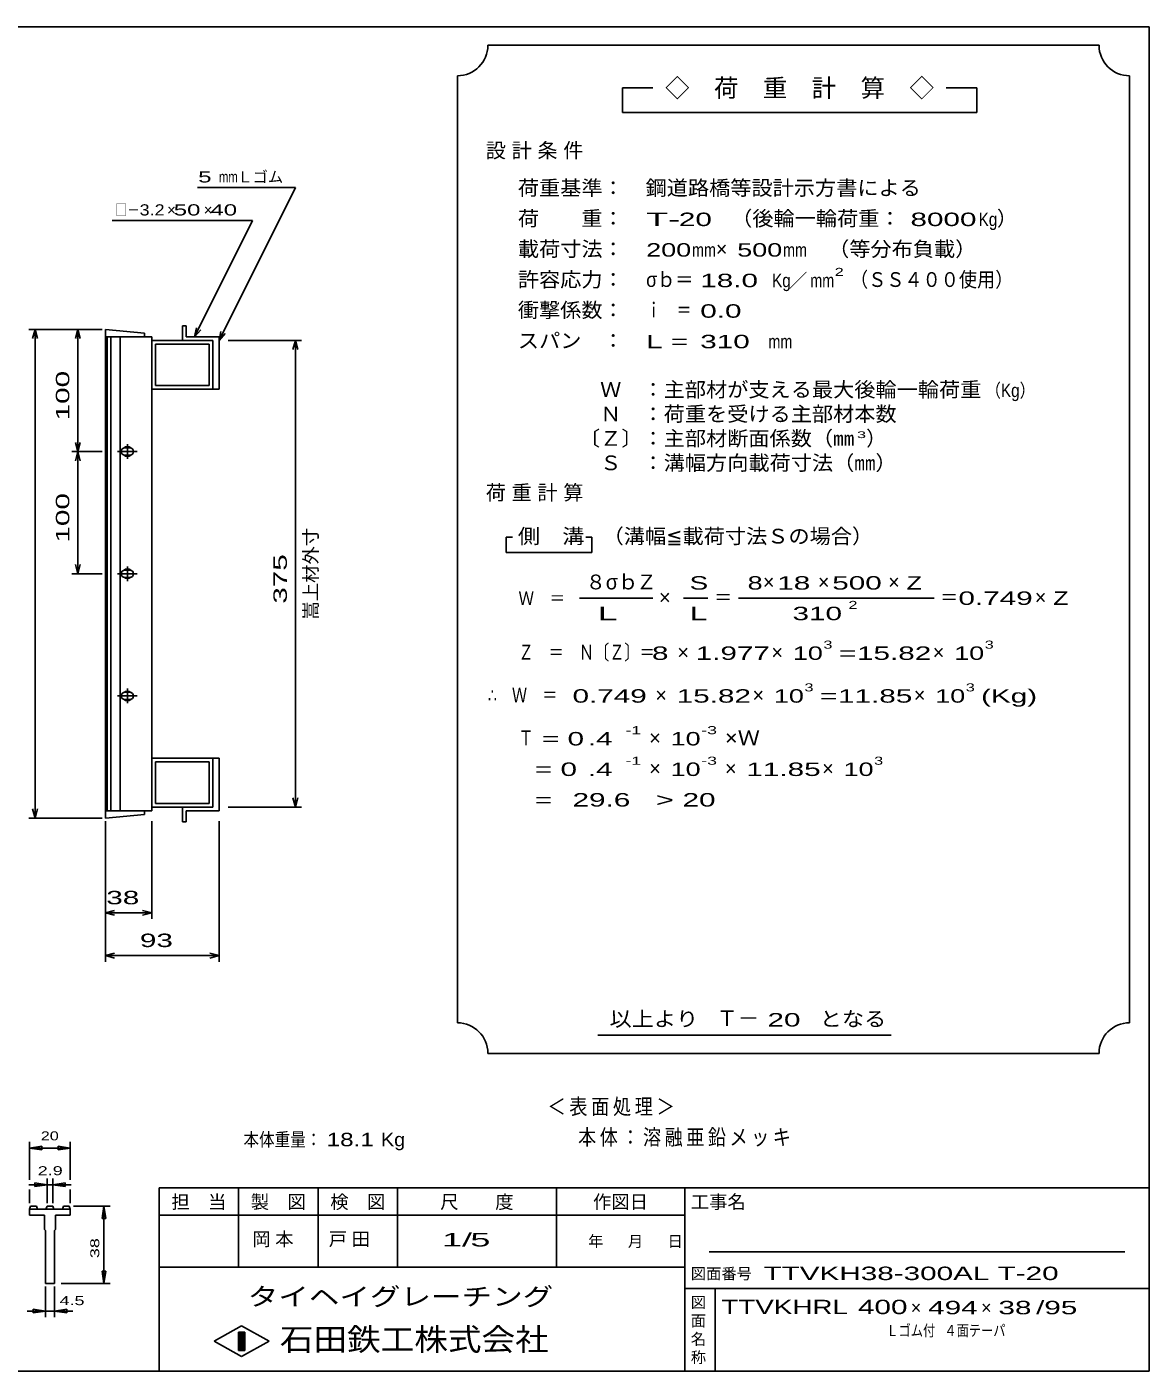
# Model space of a CAD drawing. Units: millimetres, scale not verified. Extents: x -910 to 866, y -641 to 527.
# Drawn here: x -53 to 866, y -573 to 527 of the extents above; entities that cross this region are included whole.
import ezdxf
from ezdxf.enums import TextEntityAlignment as Align

# ---------------------------------------------------------------- set-up
doc = ezdxf.new("R2010")
doc.units = ezdxf.units.MM
doc.header["$LTSCALE"] = 5
for name, color, linetype, lineweight in [('0_2', 150, 'Continuous', 25), ('16', 3, 'Continuous', 25), ('22', 2, 'Continuous', 25), ('32', 4, 'Continuous', 25)]:
    doc.layers.add(name, color=color, linetype=linetype, lineweight=lineweight)
doc.styles.add('ベクトル', font='')
doc.styles.get('ベクトル').set_extended_font_data('ベクトル')

msp = doc.modelspace()

# ---------------------------------------------------------------- linework, layer by layer
at = {"layer": '0_2'}
for p, q in [((-864.5, 526.75), (865.5, 526.75)), ((865.5, 526.75), (865.5, -573.25)), ((865.5, -423.25), (55.5, -423.25)), ((55.5, -423.25), (55.5, -573.25)), ((120.5, -423.25), (120.5, -488.25)), ((185.5, -488.25), (185.5, -423.25)), ((250.5, -423.25), (250.5, -488.25)), ((380.5, -488.25), (380.5, -423.25)), ((485.5, -423.25), (485.5, -573.25)), ((485.5, -445.75), (55.5, -445.75)), ((845.5, -475.75), (505.5, -475.75)), ((55.5, -488.25), (485.5, -488.25)), ((485.5, -505.75), (865.5, -505.75)), ((510.5, -573.25), (510.5, -505.75)), ((100.5, -548.75), (123, -536.25)), ((123, -536.25), (145.5, -548.75)), ((123, -561.25), (100.5, -548.75)), ((120.5, -541.25), (125.5, -541.25)), ((120.5, -556.25), (120.5, -541.25)), ((120.5, -541.25), (121.5, -541.25)), ((121.5, -541.25), (121.5, -556.25)), ((122.5, -556.25), (122.5, -541.25)), ((122.5, -541.25), (123.5, -541.25)), ((145.5, -548.75), (123, -561.25)), ((123.5, -541.25), (123.5, -556.25)), ((124.5, -556.25), (124.5, -541.25)), ((124.5, -541.25), (125.5, -541.25)), ((125.5, -541.25), (125.5, -556.25)), ((125.5, -541.25), (125.5, -556.25)), ((125.5, -556.25), (120.5, -556.25)), ((121.5, -556.25), (122.5, -556.25)), ((123.5, -556.25), (124.5, -556.25)), ((865.5, -573.25), (-864.5, -573.25))]:
    msp.add_line(p, q, dxfattribs=at)
at = {"layer": '16'}
for p, q in [((43.5, 276.25), (11.5, 279.25)), ((11.5, 279.25), (11.5, 273.25)), ((43.5, 273.25), (43.5, 276.25)), ((77.5, 282.25), (74.5, 282.25)), ((74.5, 282.25), (74.5, 270.25)), ((77.5, 273.25), (77.5, 282.25)), ((11.5, 273.25), (43.5, 273.25)), ((11.5, 273.25), (11.5, -114.75)), ((49.5, 273.25), (11.5, 273.25)), ((13, 273.25), (13, -114.75)), ((16, -114.75), (16, 273.25)), ((23.5, 273.25), (23.5, -114.75)), ((49.5, -114.75), (49.5, 273.25)), ((49.5, 270.25), (99.5, 270.25)), ((49.5, 230.25), (49.5, 270.25)), ((52.5, 267.25), (96.5, 267.25)), ((52.5, 233.25), (52.5, 267.25)), ((74.5, 270.25), (99.5, 270.25)), ((104.5, 273.25), (77.5, 273.25)), ((96.5, 267.25), (96.5, 233.25)), ((99.5, 270.25), (99.5, 230.25)), ((99.5, 270.25), (99.5, 230.25)), ((104.5, 230.25), (104.5, 273.25)), ((96.5, 233.25), (52.5, 233.25)), ((99.5, 230.25), (49.5, 230.25)), ((99.5, 230.25), (104.5, 230.25)), ((21.5, 179.25), (37.5, 179.25)), ((31.5, 182.25), (27.5, 182.25)), ((27.5, 176.25), (31.5, 176.25)), ((29.5, 185.25), (29.5, 173.25)), ((21.5, 79.25), (37.5, 79.25)), ((31.5, 82.25), (27.5, 82.25)), ((29.5, 85.25), (29.5, 73.25)), ((27.5, 76.25), (31.5, 76.25)), ((21.5, -20.75), (37.5, -20.75)), ((31.5, -17.75), (27.5, -17.75)), ((29.5, -14.75), (29.5, -26.75)), ((27.5, -23.75), (31.5, -23.75)), ((99.5, -71.75), (49.5, -71.75)), ((49.5, -71.75), (49.5, -111.75)), ((96.5, -74.75), (52.5, -74.75)), ((52.5, -74.75), (52.5, -108.75)), ((96.5, -108.75), (96.5, -74.75)), ((99.5, -111.75), (99.5, -71.75)), ((99.5, -71.75), (104.5, -71.75)), ((99.5, -111.75), (99.5, -71.75)), ((104.5, -71.75), (104.5, -114.75)), ((52.5, -108.75), (96.5, -108.75)), ((11.5, -114.75), (43.5, -114.75)), ((11.5, -120.75), (11.5, -114.75)), ((11.5, -114.75), (49.5, -114.75)), ((43.5, -117.75), (11.5, -120.75)), ((43.5, -114.75), (43.5, -117.75)), ((49.5, -111.75), (99.5, -111.75)), ((74.5, -123.75), (74.5, -111.75)), ((74.5, -111.75), (99.5, -111.75)), ((104.5, -114.75), (77.5, -114.75)), ((77.5, -114.75), (77.5, -123.75)), ((77.5, -123.75), (74.5, -123.75))]:
    msp.add_line(p, q, dxfattribs=at)
for centre, radius, start, end in [((27.5, 179.25), 3, 90, 270), ((29.5, 179.25), 4, 46.6, 133.4), ((29.5, 179.25), 4, 226.6, 313.4), ((31.5, 179.25), 3, 270, 90), ((27.5, 79.25), 3, 90, 270), ((29.5, 79.25), 4, 46.6, 133.4), ((31.5, 79.25), 3, 270, 90), ((29.5, 79.25), 4, 226.6, 313.4), ((27.5, -20.75), 3, 90, 270), ((29.5, -20.75), 4, 46.6, 133.4), ((31.5, -20.75), 3, 270, 90), ((29.5, -20.75), 4, 226.6, 313.4)]:
    msp.add_arc(centre, radius, start, end, dxfattribs=at)
at = {"layer": '22', "color": 4}
for p, q in [((824.5, 511.75), (324.5, 511.75)), ((299.5, 486.75), (299.5, -288.25)), ((849.5, -288.25), (849.5, 486.75)), ((459.5, 476.75), (434.5, 476.75)), ((434.5, 476.75), (434.5, 456.75)), ((724.5, 476.75), (699.5, 476.75)), ((724.5, 456.75), (724.5, 476.75)), ((434.5, 456.75), (724.5, 456.75)), ((167, 395.25), (87, 395.25)), ((104.5, 270.25), (167, 395.25)), ((132, 368.25), (17, 368.25)), ((84.5, 273.25), (132, 368.25)), ((9, 279.25), (-51, 279.25)), ((-46, 279.25), (-48, 271.75)), ((-44, 271.75), (-46, 279.25)), ((-46, 279.25), (-46, -120.75)), ((9, 279.25), (-16, 279.25)), ((-11, 279.25), (-13, 271.75)), ((-9, 271.75), (-11, 279.25)), ((-11, 279.25), (-11, 179.25)), ((84.5, 273.25), (86, 280.55)), ((84.5, 273.25), (89.5, 278.75)), ((104.5, 270.25), (106, 277.55)), ((104.5, 270.25), (109.5, 275.75)), ((112, 270.25), (172, 270.25)), ((167, 270.25), (165, 262.75)), ((169, 262.75), (167, 270.25)), ((167, 270.25), (167, -111.75)), ((-16, 179.25), (9, 179.25)), ((-11, 179.25), (-13, 186.75)), ((-11, 179.25), (-13, 171.75)), ((-9, 186.75), (-11, 179.25)), ((-9, 171.75), (-11, 179.25)), ((-11, 179.25), (-11, 79.25)), ((344.5, 109.25), (339.5, 109.25)), ((339.5, 109.25), (339.5, 96.75)), ((409.5, 109.25), (404.5, 109.25)), ((409.5, 96.75), (409.5, 109.25)), ((339.5, 96.75), (409.5, 96.75)), ((-16, 79.25), (9, 79.25)), ((-11, 79.25), (-13, 86.75)), ((-9, 86.75), (-11, 79.25)), ((399.5, 59.25), (459.5, 59.25)), ((484.5, 59.25), (504.5, 59.25)), ((529.5, 59.25), (689.5, 59.25)), ((167, -111.75), (165, -104.25)), ((169, -104.25), (167, -111.75)), ((-51, -120.75), (9, -120.75)), ((-46, -120.75), (-48, -113.25)), ((-44, -113.25), (-46, -120.75)), ((172, -111.75), (112, -111.75)), ((11.5, -123.25), (11.5, -203.25)), ((11.5, -123.25), (11.5, -238.25)), ((49.5, -203.25), (49.5, -123.25)), ((104.5, -238.25), (104.5, -123.25)), ((11.5, -198.25), (19, -196.25)), ((49.5, -198.25), (42, -196.25)), ((19, -200.25), (11.5, -198.25)), ((11.5, -198.25), (49.5, -198.25)), ((42, -200.25), (49.5, -198.25)), ((11.5, -233.25), (19, -231.25)), ((19, -235.25), (11.5, -233.25)), ((11.5, -233.25), (104.5, -233.25)), ((104.5, -233.25), (97, -231.25)), ((97, -235.25), (104.5, -233.25)), ((414.5, -298.25), (654.5, -298.25)), ((324.5, -313.25), (824.5, -313.25))]:
    msp.add_line(p, q, dxfattribs=at)
for centre, start, end in [((299.5, 511.75), 270, 0), ((849.5, 511.75), 180, 270), ((299.5, -313.25), 0, 90), ((849.5, -313.25), 90, 180)]:
    msp.add_arc(centre, 25, start, end, dxfattribs=at)
at = {"layer": '32'}
for p, q in [((-50.5, -416.75), (-50.5, -385.75)), ((-50.5, -390.75), (-40.5, -389.25)), ((-40.5, -392.25), (-50.5, -390.75)), ((-50.5, -390.75), (-17.167, -390.75)), ((-40.5, -392.25), (-40.5, -389.25)), ((-17.167, -390.75), (-27.167, -389.25)), ((-27.167, -392.25), (-27.167, -389.25)), ((-27.167, -392.25), (-17.167, -390.75)), ((-17.167, -416.75), (-17.167, -385.75)), ((-36.25, -435.75), (-36.25, -415.75)), ((-31.417, -415.75), (-31.417, -435.75)), ((-36.25, -420.75), (-51.25, -420.75)), ((-50.5, -435.75), (-50.5, -424.75)), ((-36.25, -420.75), (-46.25, -419.25)), ((-46.25, -419.25), (-46.25, -422.25)), ((-46.25, -422.25), (-36.25, -420.75)), ((-36.25, -420.75), (-31.417, -420.75)), ((-31.417, -420.75), (-21.417, -419.25)), ((-21.417, -422.25), (-31.417, -420.75)), ((-31.417, -420.75), (-16.417, -420.75)), ((-21.417, -419.25), (-21.417, -422.25)), ((-17.167, -435.75), (-17.167, -424.75)), ((-50.5, -440.75), (-49.667, -438.25)), ((-49.667, -438.25), (-44.833, -438.25)), ((-44.833, -438.25), (-44, -440.75)), ((-37.083, -440.75), (-36.25, -438.25)), ((-36.25, -438.25), (-31.417, -438.25)), ((-31.417, -438.25), (-30.583, -440.75)), ((-23.667, -440.75), (-22.833, -438.25)), ((-22.833, -438.25), (-18, -438.25)), ((-18, -438.25), (-17.167, -440.75)), ((-14.667, -438.25), (15.333, -438.25)), ((8.833, -448.25), (10.333, -438.25)), ((11.833, -448.25), (10.333, -438.25)), ((10.333, -501.584), (10.333, -438.25)), ((-50.5, -440.75), (-50.5, -445.75)), ((-17.167, -440.75), (-50.5, -440.75)), ((-50.5, -445.75), (-38.417, -445.75)), ((-38.417, -445.75), (-38.417, -457.417)), ((-29.25, -457.417), (-29.25, -445.75)), ((-29.25, -445.75), (-17.167, -445.75)), ((-17.167, -445.75), (-17.167, -440.75)), ((8.833, -448.25), (11.833, -448.25)), ((-38.417, -457.417), (-37.583, -458.25)), ((-37.583, -458.25), (-37.583, -501.583)), ((-30.083, -458.25), (-29.25, -457.417)), ((-30.083, -501.583), (-30.083, -458.25)), ((10.333, -501.584), (8.833, -491.584)), ((8.833, -491.584), (11.833, -491.584)), ((11.833, -491.584), (10.333, -501.584)), ((-37.583, -501.583), (-30.083, -501.583)), ((-37.583, -529.083), (-37.583, -504.084)), ((-30.083, -529.083), (-30.083, -504.084)), ((-24.667, -501.584), (15.333, -501.584)), ((-52.583, -524.083), (-37.583, -524.083)), ((-37.583, -524.083), (-47.583, -522.583)), ((-47.583, -525.583), (-47.583, -522.583)), ((-47.583, -525.583), (-37.583, -524.083)), ((-37.583, -524.083), (-30.083, -524.083)), ((-30.083, -524.083), (-20.083, -522.583)), ((-20.083, -525.583), (-30.083, -524.083)), ((-30.083, -524.083), (-15.083, -524.083)), ((-20.083, -525.583), (-20.083, -522.583))]:
    msp.add_line(p, q, dxfattribs=at)

# ---------------------------------------------------------------- texts
at = {"layer": '0_2', "style": 'ベクトル'}
for s, height, p in [('担\u3000当', 11, (65.5, -434.75)), ('製\u3000図', 11, (130.5, -434.75)), ('検\u3000図', 11, (195.5, -434.75)), ('尺\u3000\u3000度', 11, (285.5, -434.75)), ('作図日', 11, (410.5, -434.75)), ('工事名', 11, (490.5, -434.75)), ('年', 9.164, (406.5, -467)), ('月', 9.164, (439, -467)), ('日', 9.164, (471.5, -467)), ('図面番号', 9.164, (490.5, -493.5)), ('図', 9.164, (490.5, -517)), ('面', 9.164, (490.5, -532)), ('名', 9.164, (490.5, -547)), ('称', 9.164, (490.5, -562))]:
    msp.add_text(s, height=height, dxfattribs=at).set_placement(p, align=Align.MIDDLE_LEFT)
at = {"layer": '0_2', "color": 222, "style": 'ベクトル'}
for s, height, width, p in [('タイヘイグレーチング', 14.66, 1.25, (128, -512.25)), ('石田鉄工株式会社', 18.33, 1.1, (154.25, -547.25))]:
    msp.add_text(s, height=height, dxfattribs=dict(at, width=width)).set_placement(p, align=Align.MIDDLE_LEFT)
at = {"layer": '22', "style": 'ベクトル'}
for s, height, p in [('◇\u3000荷\u3000重\u3000計\u3000算\u3000◇', 14.66, (469.5, 476.75)), ('Ｌゴム', 9.164, (119.5, 404)), ('×', 9.164, (62, 377)), ('×', 9.164, (92, 377)), ('）', 12.1, (741, 370)), ('×', 12.1, (511, 345)), ('／', 11, (570.75, 319.25)), ('）', 12.1, (634, 190)), ('８', 12.1, (404.5, 72.5)), ('σｂ', 12.1, (421, 72.5)), ('Ｚ', 12.1, (446, 72.5)), ('×', 12.1, (549.5, 72.5)), ('×', 12.1, (594.5, 72.5)), ('×', 12.1, (652, 72.5)), ('×', 12.1, (464.5, 60)), ('×', 12.1, (772, 60)), ('×', 12.1, (479.5, 15)), ('×', 12.1, (556.5, 15)), ('×', 12.1, (688.5, 15)), ('×', 12.1, (461.5, -20)), ('×', 12.1, (541, -20)), ('×', 12.1, (673, -20)), ('×', 12.1, (456.5, -55)), ('×', 12.1, (456.5, -80)), ('×', 12.1, (518.5, -80)), ('×', 12.1, (598, -80)), ('Ｔ－', 12.83, (511.5, -284.5)), ('×', 11, (670.5, -521.25)), ('×', 11, (728, -521.25))]:
    msp.add_text(s, height=height, dxfattribs=at).set_placement(p, align=Align.MIDDLE_LEFT)
for s, height, width, p in [(' 5 ', 9.164, 1.6, (82, 404)), ('mm', 9.164, 0.75, (104.5, 404)), ('荷重基準：\u3000', 12.1, 1.05, (349, 395)), ('鋼道路橋等設計示方書による', 12.1, 1.05, (453.5, 395)), ('□－', 9.164, 0.8, (19.5, 377)), ('3.2', 9.164, 1.2, (39.5, 377)), (' 50 ', 9.164, 1.6, (62, 377)), (' 40 ', 9.164, 1.6, (92, 377)), ('荷\u3000\u3000重：\u3000', 12.1, 1.05, (349, 370)), ('T-', 11, 2, (454, 369.25)), (' 20 ', 11, 1.65, (474, 369.25)), ('（後輪一輪荷重：', 12.1, 1.05, (523.5, 370)), (' 8000', 11, 1.65, (663.5, 369.25)), ('Kg', 11, 0.85, (726, 369.25)), ('載荷寸法：\u3000', 12.1, 1.05, (349, 345)), ('\u3000（等分布負載）', 12.1, 1.05, (585.5, 345)), ('200', 11, 1.5, (454, 344.25)), ('mm', 11, 0.8, (491.5, 344.25)), ('500', 11, 1.5, (528.5, 344.25)), ('mm', 11, 0.8, (566, 344.25)), ('許容応力：\u3000', 12.1, 1.05, (349, 320)), ('σｂ＝', 12.1, 0.9, (454, 320)), (' 18.0', 11, 1.65, (491.5, 319.25)), ('Kg', 11, 0.85, (557, 319.25)), ('mm', 11, 0.8, (588.25, 319.25)), ('2', 6.598, 1.5, (608.25, 326.25)), ('（ＳＳ４００使用）', 12.1, 0.9, (620.75, 320)), ('衝撃係数：\u3000', 12.1, 1.05, (349, 295)), ('ｉ\u3000＝', 12.1, 0.75, (454, 295)), (' 0.0', 11, 1.65, (491.5, 294.25)), ('スパン\u3000：\u3000', 12.1, 1.05, (349, 270)), ('L =', 11, 1.65, (454, 269.25)), (' 310 ', 11, 1.65, (491.5, 269.25)), ('mm', 11, 0.8, (554, 269.25)), ('\u3000Ｗ\u3000：主部材が支える最大後輪一輪荷重', 12.1, 1.05, (399, 230)), ('（Kg）', 11, 0.85, (731.5, 229.25)), ('\u3000Ｎ\u3000：荷重を受ける主部材本数', 12.1, 1.05, (399, 210)), ('〔Ｚ〕：主部材断面係数（㎜', 12.1, 1.05, (399, 190)), ('3', 5.499, 1.8, (626.5, 193)), ('\u3000Ｓ\u3000：溝幅方向載荷寸法（㎜）', 12.1, 1.05, (399, 170)), ('側\u3000溝', 12.1, 1.1, (349, 110)), ('\u3000（溝幅≦載荷寸法Ｓの場合）', 12.1, 1.05, (401, 110)), ('S', 11, 1.55, (489.5, 71.75)), ('8', 11, 1.5, (537, 71.75)), (' 18 ', 11, 1.65, (554.5, 71.75)), (' 500 ', 11, 1.65, (599.5, 71.75)), ('Z', 11, 1.4, (667, 71.75)), ('Ｗ\u3000＝', 11, 0.85, (349.5, 59.25)), ('＝', 12.1, 0.9, (509.5, 60)), ('2', 6.598, 1.5, (619.5, 53.75)), ('＝', 12.1, 0.9, (694.5, 60)), ('0.749', 11, 1.65, (709.5, 59.25)), ('Z', 11, 1.4, (787, 59.25)), ('L', 11, 1.8, (489.5, 46.75)), (' 310 ', 11, 1.65, (567, 46.75)), ('Ｚ\u3000＝\u3000Ｎ〔Ｚ〕＝', 12.1, 0.75, (349.5, 15)), ('3', 6.598, 1.5, (599, 21.25)), ('3', 6.598, 1.5, (731, 21.25)), (' 8 ', 11, 1.65, (452, 14.25)), ('1.977', 11, 1.65, (494.5, 14.25)), ('10', 11, 1.5, (574, 14.25)), ('=', 11, 1.7, (611.5, 14.25)), ('15.82', 11, 1.65, (626.5, 14.25)), ('10', 11, 1.5, (706, 14.25)), ('3', 6.598, 1.5, (583.5, -13.75)), ('3', 6.598, 1.5, (715.5, -13.75)), ('∴\u3000Ｗ\u3000＝', 12.1, 0.75, (324.5, -20)), (' 0.749', 11, 1.65, (387, -20.75)), ('15.82', 11, 1.65, (479, -20.75)), ('10', 11, 1.5, (558.5, -20.75)), ('=', 11, 1.7, (596, -20.75)), ('11.85', 11, 1.65, (611, -20.75)), ('10', 11, 1.5, (690.5, -20.75)), ('(Kg)', 11, 1.65, (728, -20.75)), ('Ｔ', 12.1, 0.75, (349.5, -55)), (' = 0', 11, 1.65, (362, -55.75)), (' .4 ', 11, 1.65, (399.5, -55.75)), ('-1', 6.598, 1.65, (437, -48.75)), ('10', 11, 1.5, (474, -55.75)), ('-3', 6.598, 1.65, (499, -48.75)), ('×Ｗ', 12.1, 1.1, (518.5, -55)), ('  = 0', 11, 1.65, (349.5, -80.75)), (' .4 ', 11, 1.65, (399.5, -80.75)), ('-1', 6.598, 1.65, (437, -73.75)), ('10', 11, 1.5, (474, -80.75)), ('-3', 6.598, 1.65, (499, -73.75)), ('11.85', 11, 1.65, (536, -80.75)), ('10', 11, 1.5, (615.5, -80.75)), ('3', 6.598, 1.5, (640.5, -73.75)), ('  =', 11, 1.65, (349.5, -105.75)), (' 29.6', 11, 1.65, (387, -105.75)), ('>', 11, 1.7, (462, -105.75)), (' 20 ', 11, 1.65, (477, -105.75)), (' 38 ', 11, 1.65, (5.5, -185.75)), (' 93 ', 11, 1.65, (33, -220.75)), ('以上より\u3000', 12.1, 1.1, (424, -285)), (' 20 ', 11, 1.65, (546.5, -285.75)), ('となる', 12.1, 1.1, (596, -285)), ('本体重量：', 11, 0.85, (124.5, -383.75)), (' 18.1', 11, 1.35, (187, -383.75)), ('Kg', 11, 1.1, (237, -383.75)), ('1/', 11, 2, (287, -465.75)), (' 5 ', 11, 2, (302, -465.75)), ('TTVKH38-300AL T-20                        ', 11, 1.65, (550, -493.25)), ('TTVKHRL', 11.73, 1.45, (515.5, -520.75)), (' 400 ', 11.73, 1.55, (620.5, -520.75)), (' 494 ', 11, 1.65, (678, -521.25)), (' 38 ', 11, 1.65, (735.5, -521.25)), ('/', 11, 1.65, (773, -521.25)), (' 95 ', 11, 1.65, (773, -521.25)), ('Ｌゴム付', 9.164, 0.8, (650.5, -540)), ('４面テーパ', 9.164, 0.8, (698, -540))]:
    msp.add_text(s, height=height, dxfattribs=dict(at, width=width)).set_placement(p, align=Align.MIDDLE_LEFT)
at = {"layer": '22', "style": 'ベクトル', "width": 1.65}
for s, p in [(' 100 ', (-23.5, 198)), (' 100 ', (-23.5, 98)), (' 375', (154.5, 48))]:
    msp.add_text(s, height=11, rotation=90, dxfattribs=at).set_placement(p, align=Align.MIDDLE_LEFT)
at = {"layer": '22', "style": 'ベクトル'}
msp.add_text('嵩上材外寸', height=11, rotation=90, dxfattribs=at).set_placement((179.5, 41.75), align=Align.MIDDLE_LEFT)
at = {"layer": '22', "attachment_point": 4, "style": 'ベクトル'}
for s, insert, char_height in [('\\T1.28;設計条件', (322.75, 425), 12.1), ('\\T1.28;荷重計算', (322.75, 145), 12.1), ('\\T1.5;\\W2;\\~L\\~', (402, 46.75), 11), ('\\T1.2;\\W0.85;＜表面処理＞', (373.25, -357.5), 12.83), ('\\T1.19;\\W0.85;本体：溶融亜鉛メッキ', (398.25, -382.5), 12.83), ('\\T1.25;岡本\u3000', (131.75, -465.75), 11), ('\\T1.25;戸田\u3000', (194.25, -465.75), 11)]:
    msp.add_mtext(s, dxfattribs=dict(at, insert=insert, char_height=char_height))
at = {"layer": '32', "color": 2, "style": 'ベクトル'}
for s, width, p in [('20', 1.35, (-41.333, -380.75)), ('2.9', 1.5, (-43.833, -409.25)), (' 4.5 ', 1.5, (-30.083, -515.583))]:
    msp.add_text(s, height=7.331, dxfattribs=dict(at, width=width)).set_placement(p, align=Align.MIDDLE_LEFT)
at = {"layer": '32', "color": 2, "style": 'ベクトル', "width": 1.5}
msp.add_text(' 38 ', height=7.331, rotation=90, dxfattribs=at).set_placement((2.833, -484.917), align=Align.MIDDLE_LEFT)

doc.saveas('drawing.dxf')
